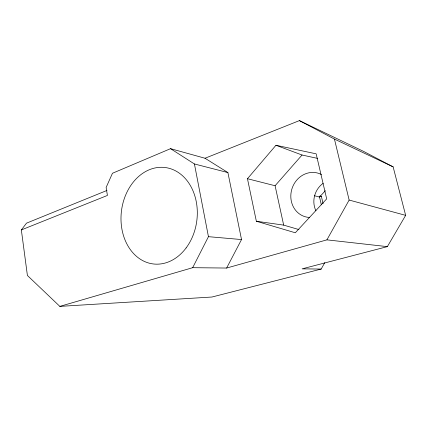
<?xml version="1.0" encoding="UTF-8"?>
<svg xmlns="http://www.w3.org/2000/svg" width="427" height="427" viewBox="0 0 427 427"><rect width="100%" height="100%" fill="white"/><g stroke="black" fill="none" stroke-linecap="round" stroke-linejoin="round"><path stroke-width="0.64" d="M59.844 306.383L192.668 267.692L208.445 236.675L194.424 163.968L170.544 148.676L112.466 173.261L106.126 187.474L107.417 195.443L21.35 229.929L27.403 275.479L59.844 306.383L211.968 297.021L321.168 269.058L324.766 262.669M192.668 267.692L226.62 268.049L241.522 239.558L227.906 172.572L205.024 158.246L170.544 148.676M226.62 268.049L326.911 239.857L349.142 200.055L334.442 139.074L299.396 120.617L205.024 158.246M321.168 269.058L302.119 268.855L387.353 246.63L405.65 215.357L393.134 166.872L363.569 151.393L299.396 120.617M21.35 229.929L26.506 223.161L107.006 190.437M247.457 178.721L275.959 145.265L316.151 153.827L326.682 198.865L295.308 232.774L256.36 221.245L247.457 178.721L275.089 185.74L302.044 155.017L317.491 158.374M321.334 204.795L319.535 197.028L325.374 190.672M208.445 236.675L241.522 239.558M326.911 239.857L387.353 246.63M256.36 221.245L283.672 225.12L298.937 229.571M314.368 195.715L319.535 197.028M194.424 163.968L227.906 172.572M319.545 196.126L321.43 196.612L323.079 203.706M349.142 200.055L405.65 215.357M275.959 145.265L302.044 155.017M334.442 139.074L393.134 166.872M320.298 195.94L321.43 196.612M275.089 185.74L283.672 225.12M309.559 217.46A22.716 20.576 -72.5 0 1 291.721 189.577A22.716 20.576 -72.5 0 1 321.488 174.558M315.916 210.778A21.083 19.493 -70.5 0 1 323.186 183.29M186.124 247.922A48.582 37.992 -83.1 0 0 169.071 168.286A48.582 37.992 -83.1 0 0 122.282 230.996A48.582 37.992 -83.1 0 0 186.124 247.922"/></g></svg>
